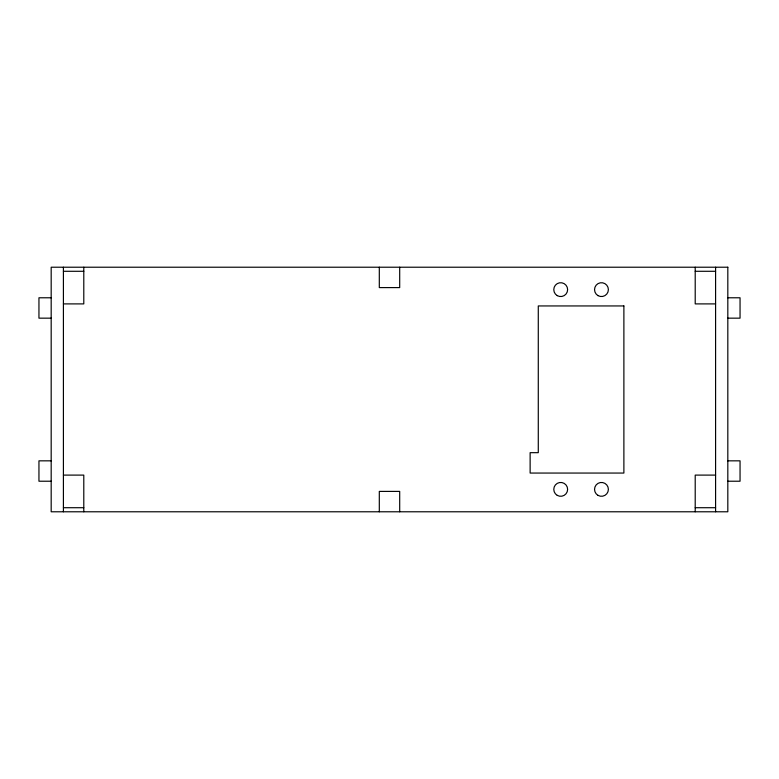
<?xml version="1.0" encoding="UTF-8"?>
<svg xmlns="http://www.w3.org/2000/svg" width="779" height="779" viewBox="0 0 779 779"><rect width="100%" height="100%" fill="white"/><g stroke="black" fill="none" stroke-linecap="round" stroke-linejoin="round"><path stroke-width="1.17" d="M63.411 271.287L83.791 271.287M695.209 271.287L715.589 271.287M51.18 297.782L38.95 297.782L38.95 318.163L51.18 318.163M727.82 297.782L740.05 297.782L740.05 318.163L727.82 318.163M63.411 303.898L83.791 303.898L83.791 267.216M715.589 303.898L695.209 303.898L695.209 267.216M51.18 460.837L38.95 460.837L38.95 481.218L51.18 481.218M727.82 460.837L740.05 460.837L740.05 481.218L727.82 481.218M63.411 475.102L83.791 475.102L83.791 511.784M715.589 475.102L695.209 475.102L695.209 511.784M63.411 507.713L83.791 507.713M695.209 507.713L715.589 507.713M715.589 267.216L715.589 511.784M399.695 267.216L399.695 287.597L379.305 287.597L379.305 267.216M399.695 511.784L399.695 491.403L379.305 491.403L379.305 511.784M63.411 267.216L63.411 511.784M727.82 267.216L51.18 267.216L51.18 511.784L727.82 511.784L727.82 267.216M623.882 305.943L538.279 305.943L538.279 452.677L530.129 452.677L530.129 473.057L623.882 473.057L623.882 305.943M597.999 495.366A6.933 6.933 0 0 0 608.389 489.368A6.933 6.933 0 0 0 597.999 483.369A6.933 6.933 0 0 0 597.999 495.366M557.238 495.366A6.933 6.933 0 0 0 567.628 489.368A6.933 6.933 0 0 0 557.238 483.369A6.933 6.933 0 0 0 557.238 495.366M557.238 295.631A6.933 6.933 0 0 0 567.628 289.632A6.933 6.933 0 0 0 557.238 283.634A6.933 6.933 0 0 0 557.238 295.631M597.999 295.631A6.933 6.933 0 0 0 608.389 289.632A6.933 6.933 0 0 0 597.999 283.634A6.933 6.933 0 0 0 597.999 295.631"/></g></svg>
